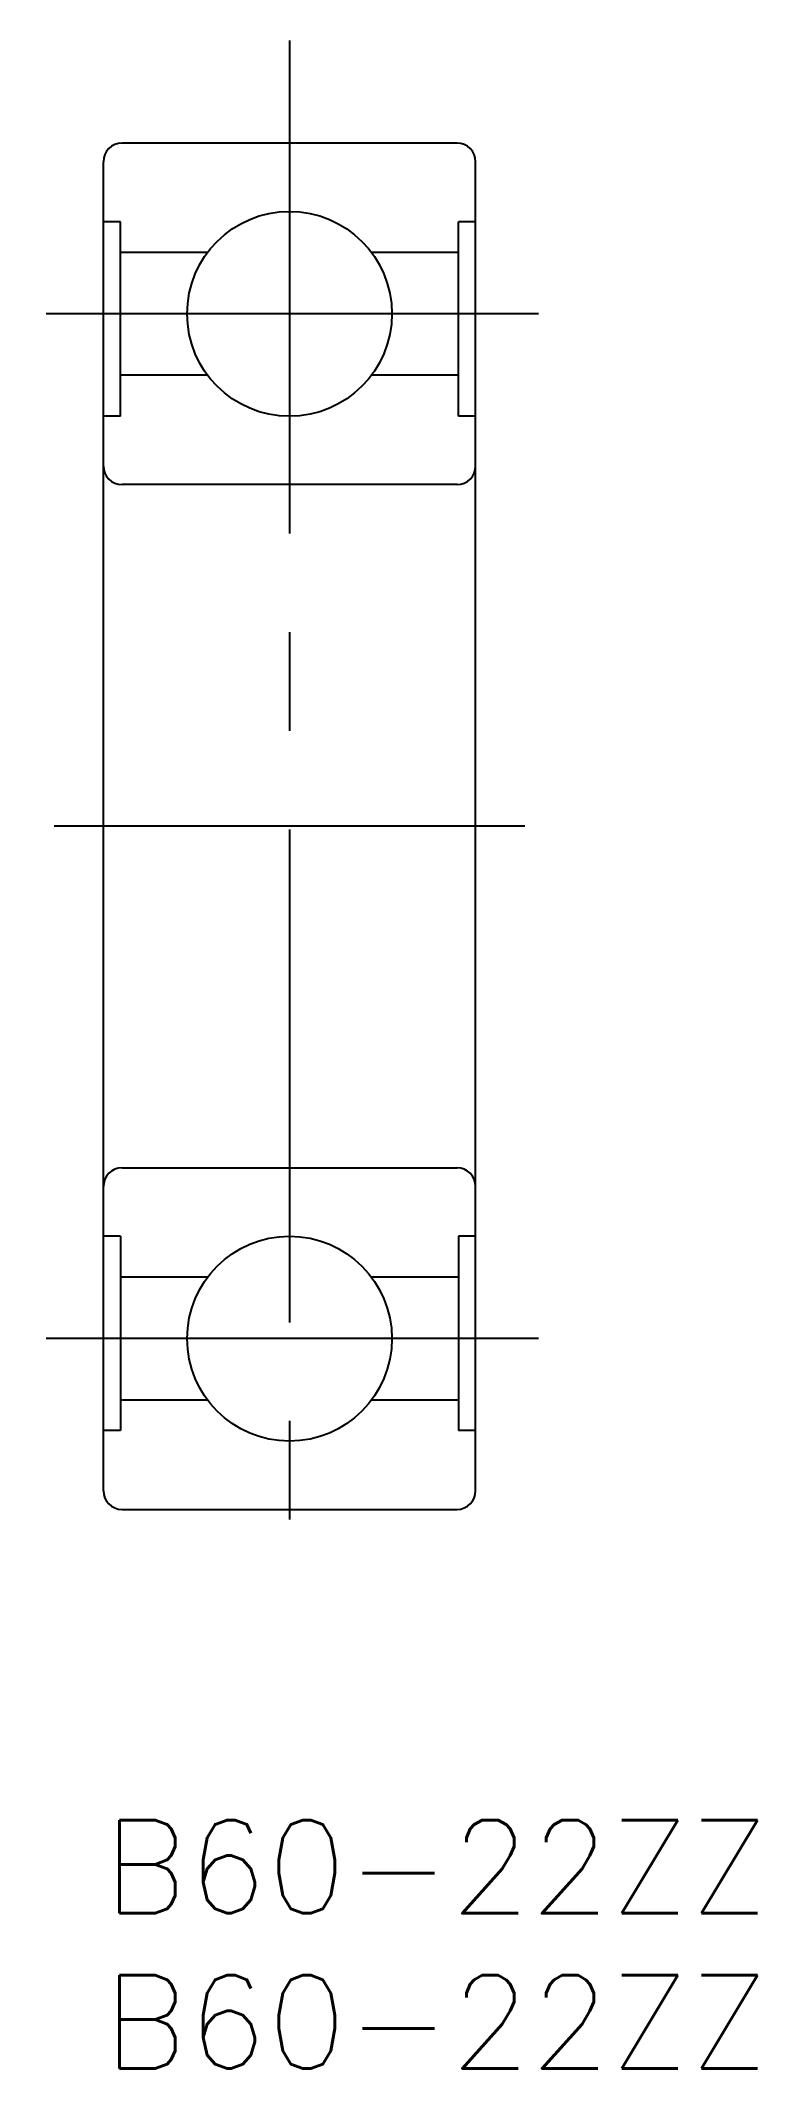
# Model space of a CAD drawing. Extents: x -2 to 21.1, y -8 to 57.3.
import ezdxf

# ---------------------------------------------------------------- set-up
doc = ezdxf.new("R2010")
doc.units = 0
doc.header["$LTSCALE"] = 0.5
doc.linetypes.add('CENTER', pattern=[50.8, 31.75, -6.35, 6.35, -6.35])
for name, color, linetype in [('MSM_CENTER', 1, 'CENTER'), ('MSM_CONTINUOUS', 7, 'CONTINUOUS'), ('MSM_PART_NUMBER', 7, 'CONTINUOUS')]:
    doc.layers.add(name, color=color, linetype=linetype)
doc.styles.get("Standard").update_dxf_attribs({"font": 'txt.shx', "height": 3, "bigfont": 'bigfont.shx'})

msp = doc.modelspace()

# ---------------------------------------------------------------- linework, layer by layer
at = {"layer": 'MSM_CENTER'}
for p, q in [((6, 57.3), (6, 6.7)), ((14.027, 48.5), (-2.027, 48.5)), ((13.59, 32), (-1.59, 32)), ((14.027, 15.5), (-2.027, 15.5))]:
    msp.add_line(p, q, dxfattribs=at)
at = {"layer": 'MSM_CONTINUOUS'}
for p, q in [((11.4, 54), (0.6, 54)), ((0, 10.6), (0, 53.4)), ((12, 10.6), (12, 53.4)), ((0.552, 51.458), (0, 51.458)), ((0.552, 45.2), (0.552, 51.458)), ((12, 51.458), (11.448, 51.458)), ((11.448, 45.2), (11.448, 51.458)), ((3.36, 50.48), (0.552, 50.48)), ((11.448, 50.48), (8.64, 50.48)), ((3.36, 46.52), (0.552, 46.52)), ((11.448, 46.52), (8.64, 46.52)), ((0.552, 45.2), (0, 45.2)), ((12, 45.2), (11.448, 45.2)), ((11.4, 43), (0.6, 43)), ((0.6, 21), (11.4, 21)), ((0.552, 18.8), (0, 18.8)), ((0.552, 18.8), (0.552, 12.542)), ((11.448, 18.8), (11.448, 12.542)), ((12, 18.8), (11.448, 18.8)), ((3.36, 17.48), (0.552, 17.48)), ((11.448, 17.48), (8.64, 17.48)), ((3.36, 13.52), (0.552, 13.52)), ((11.448, 13.52), (8.64, 13.52)), ((0.552, 12.542), (0, 12.542)), ((12, 12.542), (11.448, 12.542)), ((0.6, 10), (11.4, 10))]:
    msp.add_line(p, q, dxfattribs=at)
for centre in [(6, 48.5), (6, 15.5)]:
    msp.add_circle(centre, 3.3, dxfattribs=at)
for centre, start, end in [((0.6, 53.4), 90, 180), ((11.4, 53.4), 0, 90), ((0.6, 43.6), 180, 270), ((11.4, 43.6), 270, 360), ((0.6, 20.4), 90, 180), ((11.4, 20.4), 0, 90), ((0.6, 10.6), 180, 270), ((11.4, 10.6), 270, 0)]:
    msp.add_arc(centre, 0.6, start, end, dxfattribs=at)

# ---------------------------------------------------------------- texts
at = {"layer": 'MSM_PART_NUMBER'}
for p in [(0, -3), (0, -8)]:
    msp.add_text('B60-22ZZ', height=3, dxfattribs=at).set_placement(p)

doc.saveas('drawing.dxf')
